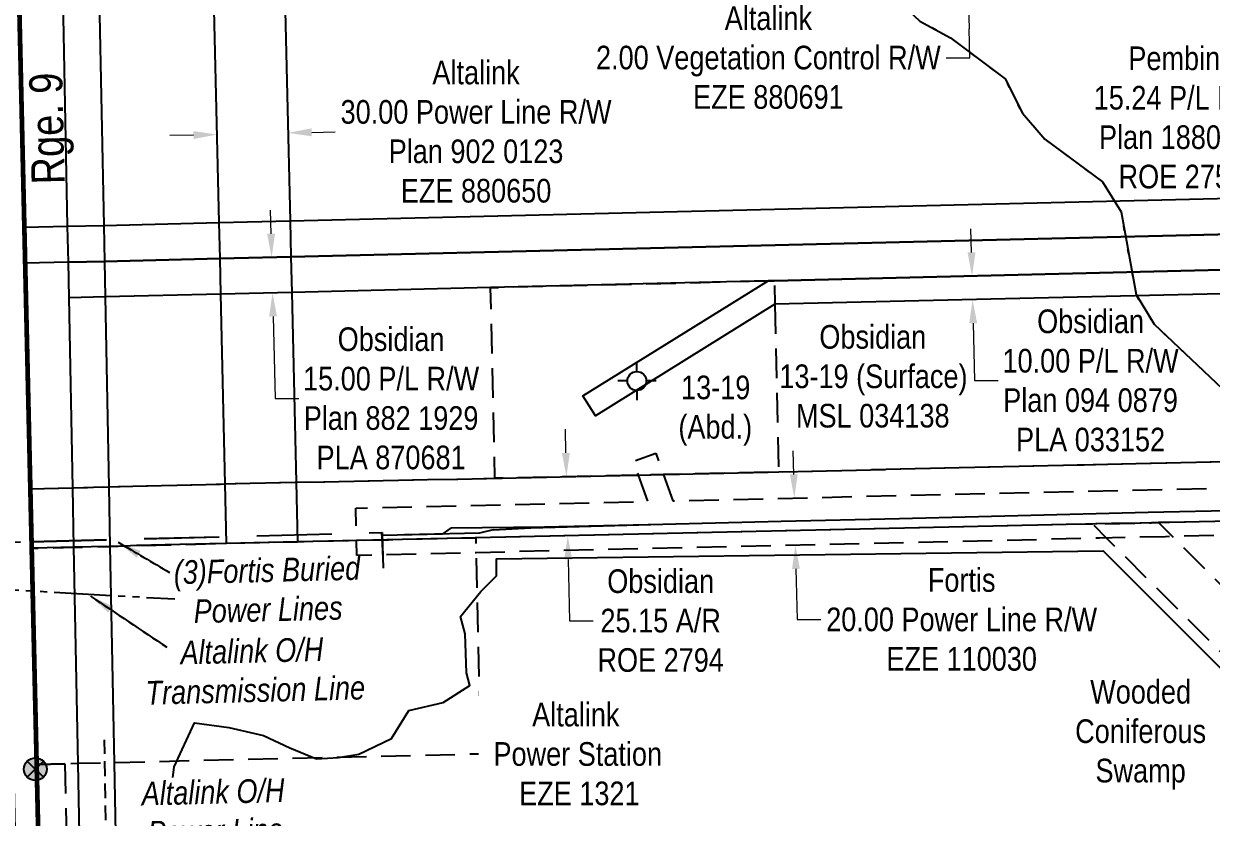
# Model space of a CAD drawing. Extents: x 610781 to 621788, y 5887608 to 5892675.
# Drawn here: x 612468 to 612971, y 5891404 to 5891740 of the extents above; entities that cross this region are included whole.
import ezdxf

# ---------------------------------------------------------------- set-up
doc = ezdxf.new("R2010")
doc.units = 0
doc.header["$LTSCALE"] = 5
doc.header["$PDSIZE"] = -1.5
for name, pattern in [('DASHDOT2', [12.7, 6.35, -3.175, 0, -3.175]), ('DASHED2', [9.525, 6.35, -3.175]), ('foc-ACCESSROAD', [3.75, 2.5, -1.25]), ('foc-FLOWLINE', [3.75, 2.5, -1.25]), ('foc-WHEELTRACKS', [2, 0.4, -1.6]), ('POWERLINE5', [7.8, 2.4, -0.6, 0.6, -0.6, 0.6, -0.6, 2.4]), ('UG_PIPE', [1.875, 1.25, -0.625])]:
    doc.linetypes.add(name, pattern=pattern)
doc.layers.get('Defpoints').update_dxf_attribs({"color": 9})
for name, color, linetype in [('AS-PIPE-UG', 44, 'UG_PIPE'), ('AS-POWER', 104, 'foc-POWER'), ('AS-POWER-ATCO-BURIED', 72, 'DASHED2'), ('AS-POWER-EXISTING', 72, 'POWERLINE5'), ('AS-POWER-EXISTING-PP', 72, 'Continuous'), ('AS-POWER-EXISTING-T', 72, 'Continuous'), ('AS-WILDLIFE', 131, 'DASHDOT2'), ('C-AR', 13, 'foc-ACCESSROAD'), ('C-RW', 13, 'Continuous'), ('C-WS', 13, 'foc-ACCESSROAD'), ('C-WS-S', 13, 'Continuous'), ('D-TXT', 6, 'Continuous'), ('F-AR', 190, 'foc-ACCESSROAD'), ('F-EZE', 190, 'foc-FLOWLINE'), ('F-RW', 190, 'Continuous'), ('F-VCE', 190, 'foc-FLOWLINE'), ('L-TITLEDB', 4, 'Continuous'), ('T-WATER-P3', 160, 'foc-WHEELTRACKS'), ('WETLAND', 143, 'Continuous')]:
    doc.layers.add(name, color=color, linetype=linetype)
for name, color, linetype, lineweight in [('C-AR-T', 13, 'Continuous', 9), ('C-RW-T', 13, 'Continuous', 9), ('C-WS-T', 13, 'Continuous', 9), ('F-EZE-T', 190, 'Continuous', 9)]:
    doc.layers.add(name, color=color, linetype=linetype, lineweight=lineweight)
doc.styles.add('175L', font='ARIALN.TTF', dxfattribs={"height": 20})
doc.styles.add('80CG', font='ARIALN.TTF', dxfattribs={"height": 10})
doc.styles.add('80L', font='ARIALN.TTF', dxfattribs={"height": 10})
doc.styles.add('foc-LtypeFont', font='ARIALN.TTF', dxfattribs={"height": 7.35})
doc.linetypes.add('foc-POWER', pattern='A,6,-1,["P",foc-LtypeFont,S=0.2,R=0,X=-0.625,Y=-0.75],-1.24,4', length=12.24)
doc.linetypes.add('foc-POWER-NOLINE', pattern='A,0,-4,["P",foc-LtypeFont,S=0.2,R=0,X=-0.625,Y=-0.75],-8.24', length=12.24)
doc.linetypes.add('foc-TOPO-flowdirection-NOLINE', pattern='A,0,[">",foc-LtypeFont,S=0.3,R=0,X=0,Y=-0.945],-20,[">",foc-LtypeFont,S=0.3,R=0,X=0,Y=-0.945],0', length=20)
doc.dimstyles.new('Compass 5 000', dxfattribs={"dimscale": 5, "dimtxt": 9, "dimasz": 2, "dimexe": 0.2, "dimexo": 0.0625, "dimgap": 0.5, "dimtad": 0, "dimtih": 1, "dimtoh": 1, "dimzin": 0, "dimdsep": 46, "dimtxsty": '80CG', "dimcen": 0.1, "dimse1": 1, "dimse2": 1, "dimclrd": 256, "dimclrt": 256, "dimaunit": 1, "dimadec": 4, "dimazin": 0, "dimtfac": 0.06, "dimtofl": 0, "dimtmove": 0, "dimatfit": 1, "dimfxl": 0.2, "dimtolj": 1, "dimtzin": 0, "dimlwd": -1, "dimarcsym": 0})

# ---------------------------------------------------------------- blocks, each defined once
blk = doc.blocks.new('*D53')
at = {"layer": 'C-RW-T', "transparency": 16777216}
for p, q in [((612869.26, 5891643.21), (612869.02, 5891653.21)), ((612869.97, 5891613.22), (612870.54, 5891588.98)), ((612870.54, 5891588.98), (612880.54, 5891588.98))]:
    blk.add_line(p, q, dxfattribs=at)
for points in [[(612870.93, 5891643.25), (612867.59, 5891643.17), (612869.5, 5891633.22)], [(612871.64, 5891613.26), (612868.3, 5891613.18), (612869.73, 5891623.22)]]:
    blk.add_solid(points, dxfattribs=at)
at = {"layer": 'Defpoints', "color": 0, "transparency": 16777216}
for p in [(612815.16, 5891631.93), (612815.4, 5891621.93), (612869.73, 5891623.22)]:
    blk.add_point(p, dxfattribs=at)
at = {"layer": 'C-RW-T', "transparency": 16777216, "insert": (612919.63, 5891588.98), "char_height": 10, "attachment_point": 5, "style": '80CG'}
blk.add_mtext('\\A1;Obsidian\\P10.00 P/L R/W\\PPlan 094 0879\\PPLA 033152', dxfattribs=at)
blk = doc.blocks.new('*D56')
at = {"layer": 'Defpoints', "color": 0, "transparency": 16777216}
for p in [(612580.18, 5891693.75), (612580.71, 5891670.52), (612550.73, 5891669.83)]:
    blk.add_point(p, dxfattribs=at)
at = {"layer": 'F-EZE-T', "transparency": 16777216}
for p, q in [((612540.2, 5891692.83), (612530.2, 5891692.59)), ((612590.17, 5891693.98), (612600.17, 5891694.22))]:
    blk.add_line(p, q, dxfattribs=at)
for points in [[(612590.13, 5891695.65), (612590.21, 5891692.32), (612580.18, 5891693.75)], [(612540.16, 5891694.49), (612540.24, 5891691.16), (612550.19, 5891693.06)]]:
    blk.add_solid(points, dxfattribs=at)
at = {"layer": 'F-EZE-T', "transparency": 16777216, "insert": (612659.7, 5891694.22), "char_height": 10, "attachment_point": 5, "style": '80CG'}
blk.add_mtext('\\A1;Altalink\\P30.00 Power Line R/W\\PPlan 902 0123\\PEZE 880650', dxfattribs=at)
blk = doc.blocks.new('*D57')
at = {"layer": 'Defpoints', "color": 0, "transparency": 16777216}
for p in [(612947.35, 5891761.68), (612867.74, 5891757.81), (612947.4, 5891759.79)]:
    blk.add_point(p, dxfattribs=at)
at = {"layer": 'F-EZE-T', "transparency": 16777216}
for p, q in [((612867.45, 5891769.7), (612867.2, 5891779.69)), ((612867.99, 5891747.82), (612868.24, 5891737.82)), ((612868.54, 5891725.53), (612868.24, 5891737.82)), ((612858.54, 5891725.53), (612868.54, 5891725.53))]:
    blk.add_line(p, q, dxfattribs=at)
for points in [[(612869.11, 5891769.74), (612865.78, 5891769.66), (612867.69, 5891759.7)], [(612869.65, 5891747.86), (612866.32, 5891747.78), (612867.74, 5891757.81)]]:
    blk.add_solid(points, dxfattribs=at)
at = {"layer": 'F-EZE-T', "transparency": 16777216, "insert": (612783.34, 5891725.53), "char_height": 10, "attachment_point": 5, "style": '80CG'}
blk.add_mtext('\\A1;Altalink\\P2.00 Vegetation Control R/W\\PEZE 880691', dxfattribs=at)
blk = doc.blocks.new('*D58')
at = {"layer": 'Defpoints', "color": 0, "transparency": 16777216}
for p in [(613008.11, 5891666.88), (613029.11, 5891667.39), (613029.47, 5891652.16)]:
    blk.add_point(p, dxfattribs=at)
at = {"layer": 'F-EZE-T', "transparency": 16777216}
for p, q in [((613007.3, 5891700.21), (612997.3, 5891700.21)), ((613007.87, 5891676.88), (613007.3, 5891700.21)), ((613008.72, 5891641.65), (613008.96, 5891631.66))]:
    blk.add_line(p, q, dxfattribs=at)
for points in [[(613009.53, 5891676.92), (613006.2, 5891676.84), (613008.11, 5891666.88)], [(613010.39, 5891641.69), (613007.05, 5891641.61), (613008.48, 5891651.65)]]:
    blk.add_solid(points, dxfattribs=at)
at = {"layer": 'F-EZE-T', "transparency": 16777216, "insert": (612958.21, 5891700.21), "char_height": 10, "attachment_point": 5, "style": '80CG'}
blk.add_mtext('\\A1;Pembina\\P15.24 P/L R/W\\PPlan 1880 KS\\PROE 2752', dxfattribs=at)
blk = doc.blocks.new('*D59')
at = {"layer": 'C-RW-T', "transparency": 16777216}
for p, q in [((612573, 5891651.09), (612572.76, 5891661.09)), ((612573.84, 5891616.11), (612574.68, 5891581.41)), ((612574.68, 5891581.41), (612584.68, 5891581.41))]:
    blk.add_line(p, q, dxfattribs=at)
for points in [[(612574.66, 5891651.13), (612571.33, 5891651.05), (612573.24, 5891641.1)], [(612575.51, 5891616.15), (612572.18, 5891616.07), (612573.6, 5891626.1)]]:
    blk.add_solid(points, dxfattribs=at)
at = {"layer": 'Defpoints', "color": 0, "transparency": 16777216}
for p in [(612593.63, 5891641.59), (612573.6, 5891626.1), (612593.99, 5891626.6)]:
    blk.add_point(p, dxfattribs=at)
at = {"layer": 'C-RW-T', "transparency": 16777216, "insert": (612623.77, 5891581.41), "char_height": 10, "attachment_point": 5, "style": '80CG'}
blk.add_mtext('\\A1;Obsidian\\P15.00 P/L R/W\\PPlan 882 1929\\PPLA 870681', dxfattribs=at)
blk = doc.blocks.new('*D61')
at = {"layer": 'C-AR-T', "transparency": 16777216}
for p, q in [((612697.69, 5891558.38), (612697.47, 5891568.38)), ((612698.69, 5891513.38), (612699.27, 5891487.41)), ((612699.27, 5891487.41), (612709.27, 5891487.41))]:
    blk.add_line(p, q, dxfattribs=at)
for points in [[(612699.35, 5891558.42), (612696.02, 5891558.34), (612697.91, 5891548.38)], [(612700.36, 5891513.41), (612697.02, 5891513.34), (612698.47, 5891523.37)]]:
    blk.add_solid(points, dxfattribs=at)
at = {"layer": 'Defpoints', "color": 0, "transparency": 16777216}
for p in [(612764.79, 5891549.87), (612765.35, 5891524.86), (612698.47, 5891523.37)]:
    blk.add_point(p, dxfattribs=at)
at = {"layer": 'C-AR-T', "transparency": 16777216, "insert": (612737.79, 5891487.41), "char_height": 10, "attachment_point": 5, "style": '80CG'}
blk.add_mtext('\\A1;Obsidian\\P25.15 A/R\\PROE 2794', dxfattribs=at)
blk = doc.blocks.new('*D62')
at = {"layer": 'Defpoints', "color": 0, "transparency": 16777216}
for p in [(612841.59, 5891540.43), (612842.05, 5891520.43), (612794.78, 5891519.34)]:
    blk.add_point(p, dxfattribs=at)
at = {"layer": 'F-EZE-T', "transparency": 16777216}
for p, q in [((612794.08, 5891549.33), (612793.85, 5891559.33)), ((612795.01, 5891509.34), (612795.51, 5891487.91)), ((612795.51, 5891487.91), (612805.51, 5891487.91))]:
    blk.add_line(p, q, dxfattribs=at)
for points in [[(612795.75, 5891549.37), (612792.42, 5891549.29), (612794.32, 5891539.33)], [(612796.68, 5891509.38), (612793.34, 5891509.3), (612794.78, 5891519.34)]]:
    blk.add_solid(points, dxfattribs=at)
at = {"layer": 'F-EZE-T', "transparency": 16777216, "insert": (612865.1, 5891487.91), "char_height": 10, "attachment_point": 5, "style": '80CG'}
blk.add_mtext('\\A1;Fortis\\P20.00 Power Line R/W\\PEZE 110030', dxfattribs=at)
blk = doc.blocks.new('POWERPOLE')
h = blk.add_hatch(color=255)
edge = h.paths.add_edge_path()
edge.add_arc((0, 0), 0.96, 0, 360)
at = {"linetype": 'Continuous'}
for p, q in [((0.68, -0.68), (-0.68, 0.68)), ((-0.68, -0.68), (0.68, 0.68))]:
    blk.add_line(p, q, dxfattribs=at)
blk.add_circle((0, 0), 0.96, dxfattribs=at)
blk = doc.blocks.new('GABD')
for p, q in [((0, 0.81), (0, 1.62)), ((-0.81, 0), (-1.62, 0)), ((1.62, 0), (0.81, 0)), ((0, -0.81), (0, -1.62))]:
    blk.add_line(p, q)
blk.add_circle((0, 0), 0.8)

msp = doc.modelspace()

# ---------------------------------------------------------------- linework, layer by layer
at = {"layer": 'AS-PIPE-UG', "flags": 128}
msp.add_lwpolyline([(612510.08, 5891196.962), (612507.019, 5891225.196), (612506.585, 5891251.97), (612505.682, 5891280.229), (612505.414, 5891303.622), (612504.324, 5891347.06), (612503.651, 5891374.677), (612502.519, 5891437.077)], dxfattribs=at)
at = {"layer": 'AS-POWER', "flags": 128}
for points in [[(612649.104, 5891526.7), (612688.622, 5891527.075), (612738.725, 5891528.29), (612788.748, 5891529.504), (612838.841, 5891530.719), (612888.923, 5891531.935), (612943.948, 5891533.27), (612983.938, 5891534.24), (613021.057, 5891535.141), (613051.755, 5891535.886), (613101.818, 5891537.1), (613154.902, 5891538.388), (613204.975, 5891539.603), (613260.079, 5891540.94), (613310.062, 5891542.153), (613365.116, 5891543.489), (613365.178, 5891543.49)], [(612666.959, 5891525.825), (612682.898, 5891526.77), (612698.207, 5891527.198), (612738.725, 5891528.29), (612788.748, 5891529.504), (612838.841, 5891530.719), (612888.923, 5891531.935), (612943.948, 5891533.27), (612983.938, 5891534.24), (613021.057, 5891535.141), (613054.974, 5891535.964)], [(612486.536, 5890941.555), (612482.721, 5891109.185), (612479.768, 5891232.814), (612477.745, 5891356.087), (612473.284, 5891424.644), (612472.619, 5891479.981)]]:
    msp.add_lwpolyline(points, dxfattribs=at)
at = {"layer": 'AS-POWER-ATCO-BURIED'}
for points in [[(612471.024, 5891549.89), (612471.688, 5891520.775), (612619.986, 5891524.722), (612620.104, 5891519.718)], [(612429.334, 5891524.332), (612435.248, 5891519.227), (612471.684, 5891520.956), (612619.987, 5891524.665), (612620.313, 5891512.217)], [(612472.619, 5891479.981), (612471.688, 5891520.775), (612619.677, 5891524.714), (612620.174, 5891517.218)], [(612649.104, 5891526.7), (612645.432, 5891524.067), (612620.014, 5891523.513), (612620.383, 5891509.717)], [(612666.959, 5891525.825), (612661.161, 5891524.41), (612620.014, 5891523.513), (612620.244, 5891514.718)]]:
    msp.add_lwpolyline(points, dxfattribs=at)
at = {"layer": 'AS-POWER-EXISTING', "flags": 128}
msp.add_lwpolyline([(612532.304, 5891496.495), (612437.265, 5891501.864), (611537.107, 5891481.97)], dxfattribs=at)
at = {"layer": 'C-AR', "flags": 128}
msp.add_lwpolyline([(613376.425, 5891033.983), (613365.427, 5891024.722), (613360.068, 5891020.208), (613350.809, 5891012.168), (613296.466, 5890964.986), (613278.413, 5890949.313), (613275.835, 5890947.075), (613131.719, 5890821.95), (613142.821, 5890822.206), (613145.686, 5890695.067), (613115.51, 5890694.386), (613081.788, 5890693.626), (613038.649, 5890692.655), (613018.548, 5890692.12), (613017.074, 5890755.688), (613015.601, 5890819.257), (613067.766, 5890820.467), (613066.131, 5890890.965), (613065.803, 5890905.112), (613064.543, 5890959.443), (613059.963, 5891156.963), (613059.613, 5891172.003), (613059.246, 5891187.831), (613058.897, 5891202.874), (613054.451, 5891394.498), (612926.415, 5891522.386), (612920.476, 5891528.319), (612945.363, 5891528.842), (612948.377, 5891528.908), (612954.256, 5891523.033), (613060.441, 5891416.97), (613071.763, 5891405.661), (613074.39, 5891403.037), (613076.934, 5891293.359), (613078.993, 5891204.674), (613079.342, 5891189.639), (613079.708, 5891173.872), (613080.056, 5891158.832), (613084.668, 5890959.924), (613085.467, 5890925.518), (613085.795, 5890911.37), (613087.892, 5890820.949), (613092.322, 5890821.036), (613097.895, 5890821.165), (613115.946, 5890821.584), (613269.236, 5890954.676), (613278.124, 5890962.392), (613280.68, 5890964.611), (613350.22, 5891024.988), (613353.469, 5891027.81), (613363.713, 5891036.436), (613376.14, 5891046.902)], dxfattribs=at)
at = {"layer": 'C-RW'}
for points in [[(613362.933, 5891645.195), (613263.105, 5891642.8), (613052.272, 5891637.686), (613032.399, 5891637.205), (612785.854, 5891631.24), (612783.204, 5891631.176), (612665.823, 5891628.334), (612581.735, 5891626.3), (612551.754, 5891625.573), (612502.802, 5891624.386), (612487.545, 5891624.015), (612487.254, 5891639.014), (612502.487, 5891639.381), (612551.41, 5891640.566), (612581.391, 5891641.293), (613032.026, 5891652.222), (613051.894, 5891652.703), (613262.774, 5891657.791), (613362.602, 5891660.187)], [(613363.154, 5891635.192), (613263.326, 5891632.797), (613126.583, 5891629.186), (613052.777, 5891627.502), (613032.651, 5891627.043), (612999.445, 5891626.286), (612786.106, 5891621.237), (612710.19, 5891574.054), (612704.911, 5891582.553), (612783.204, 5891631.176), (612785.854, 5891631.24), (613032.399, 5891637.205), (613052.272, 5891637.686), (613263.105, 5891642.8), (613362.933, 5891645.195)]]:
    msp.add_lwpolyline(points, dxfattribs=at)
at = {"layer": 'C-WS', "flags": 128}
for points in [[(612786.106, 5891621.237), (612787.726, 5891550.393), (612738.956, 5891549.288), (612728.442, 5891549.049), (612667.69, 5891547.672), (612665.823, 5891628.334), (612783.204, 5891631.176), (612785.854, 5891631.24), (612786.106, 5891621.237)], [(613128.058, 5891564.517), (613128.319, 5891553.071), (613128.456, 5891547.083), (613128.632, 5891539.36), (613128.778, 5891532.955), (613128.911, 5891527.091), (613129.483, 5891502.047), (613062.596, 5891500.521), (613056.459, 5891500.381), (613002.344, 5891499.147), (613001.72, 5891524.135), (613001.571, 5891530.11), (612948.377, 5891528.908), (612945.363, 5891528.842), (612920.476, 5891528.319), (612917.462, 5891528.256), (612659.538, 5891522.506), (612647.649, 5891522.241), (612622.625, 5891521.686), (612609.173, 5891521.387), (612584.165, 5891520.832), (612554.183, 5891520.135), (612504.835, 5891518.883), (612489.584, 5891518.494), (612471.728, 5891518.041), (612471.154, 5891543.199), (612489.099, 5891543.654), (612504.35, 5891544.041), (612553.573, 5891545.29), (612583.589, 5891545.982), (612667.69, 5891547.672), (612728.442, 5891549.049), (612738.956, 5891549.288), (612787.726, 5891550.393), (612916.917, 5891553.414), (612944.812, 5891554), (613000.996, 5891555.281), (612999.445, 5891626.286), (613032.651, 5891627.043), (613052.777, 5891627.502), (613126.583, 5891629.186), (613128.058, 5891564.517)]]:
    msp.add_lwpolyline(points, close=True, dxfattribs=at)
at = {"layer": 'F-AR', "flags": 128}
msp.add_lwpolyline([(613365.157, 5891544.448), (613265.324, 5891542.298), (613206.613, 5891541.036), (613128.632, 5891539.36), (613001.571, 5891530.11), (612948.377, 5891528.908), (612945.363, 5891528.842), (612920.476, 5891528.319), (612917.462, 5891528.256), (612659.538, 5891522.506), (612647.649, 5891522.241), (612622.625, 5891521.686), (612609.173, 5891521.387), (612584.165, 5891520.832), (612554.183, 5891520.135), (612504.835, 5891518.883), (612489.584, 5891518.494), (612471.728, 5891518.041), (612471.154, 5891543.199), (612489.099, 5891543.654), (612504.35, 5891544.041), (612553.573, 5891545.29), (612583.589, 5891545.982), (612667.69, 5891547.672), (612728.442, 5891549.049), (612738.956, 5891549.288), (612787.726, 5891550.393), (612916.917, 5891553.414), (612944.812, 5891554), (613000.996, 5891555.281), (613047.873, 5891558.688), (613057.849, 5891559.412), (613128.058, 5891564.517), (613264.768, 5891567.455), (613364.602, 5891569.6)], dxfattribs=at)
at = {"layer": 'F-EZE', "linetype": 'ByBlock', "flags": 128}
msp.add_lwpolyline([(612583.589, 5891545.982), (612584.165, 5891520.832), (612554.183, 5891520.135), (612553.573, 5891545.29), (612551.754, 5891625.573), (612551.41, 5891640.566), (612551.059, 5891655.794), (612548.83, 5891751.799), (612578.813, 5891752.541), (612578.857, 5891750.647), (612578.981, 5891745.254), (612581.039, 5891656.521), (612581.391, 5891641.293), (612581.735, 5891626.3), (612583.589, 5891545.982)], close=True, dxfattribs=at)
at = {"layer": 'F-EZE', "flags": 128}
msp.add_lwpolyline([(613365.419, 5891532.585), (613265.589, 5891530.271), (613206.875, 5891528.904), (613128.911, 5891527.091), (613001.72, 5891524.135), (612951.3, 5891522.965), (612923.408, 5891522.317), (612659.688, 5891516.204), (612609.321, 5891515.039), (612609.173, 5891521.387), (612608.856, 5891535.025), (612732.367, 5891537.892), (612728.442, 5891549.049), (612726.373, 5891554.931), (612735.803, 5891558.248), (612738.956, 5891549.288), (612742.878, 5891538.136), (613048.439, 5891545.228), (613047.873, 5891558.688), (613046.626, 5891588.377), (613056.614, 5891588.798), (613057.849, 5891559.412), (613058.435, 5891545.459), (613128.456, 5891547.083), (613265.148, 5891550.258), (613364.978, 5891552.575)], dxfattribs=at)
msp.add_lwpolyline([(612485.774, 5891426.857), (612473.814, 5891426.574), (612471.728, 5891518.041), (612489.584, 5891518.494), (612504.835, 5891518.883), (612554.183, 5891520.135), (612584.165, 5891520.832), (612609.173, 5891521.387), (612622.625, 5891521.686), (612647.649, 5891522.241), (612659.538, 5891522.506), (612659.688, 5891516.204), (612661.706, 5891431.024), (612506.598, 5891427.35), (612491.349, 5891426.989), (612485.774, 5891426.857)], close=True, dxfattribs=at)
at = {"layer": 'F-RW'}
for points in [[(612500.32, 5891750.531), (612502.189, 5891654.609), (612502.487, 5891639.381), (612502.802, 5891624.386), (612504.35, 5891544.041), (612504.835, 5891518.883), (612506.598, 5891427.35), (612510.635, 5891217.809), (612510.924, 5891202.803), (612512.195, 5891136.814), (612512.541, 5891118.85), (612512.583, 5891116.689), (612512.733, 5891108.846), (612513.026, 5891093.677), (612513.315, 5891078.672), (612515.863, 5890946.365)], [(612500.626, 5890946.003), (612498.074, 5891078.328), (612497.784, 5891093.334), (612497.341, 5891116.341), (612496.952, 5891136.466), (612495.68, 5891202.432), (612495.39, 5891217.438), (612491.349, 5891426.989), (612489.584, 5891518.494), (612489.099, 5891543.654), (612487.545, 5891624.015), (612487.254, 5891639.014), (612486.958, 5891654.242), (612485.09, 5891750.153)]]:
    msp.add_lwpolyline(points, dxfattribs=at)
msp.add_lwpolyline([(613262.774, 5891657.791), (613051.894, 5891652.703), (613032.026, 5891652.222), (612581.391, 5891641.293), (612551.41, 5891640.566), (612502.487, 5891639.381), (612487.254, 5891639.014), (612468.979, 5891638.575), (612468.629, 5891653.806), (612486.958, 5891654.242), (612502.189, 5891654.609), (612551.059, 5891655.794), (612581.039, 5891656.521), (613031.648, 5891667.455), (613051.693, 5891667.942), (613262.438, 5891673.023), (613262.774, 5891657.791)], close=True, dxfattribs=at)
at = {"layer": 'F-VCE'}
msp.add_lwpolyline([(612492.395, 5891138.484), (612480.392, 5891138.183), (612478.935, 5891202.024), (612478.592, 5891217.026), (612478.577, 5891217.66), (612473.814, 5891426.574), (612485.774, 5891426.857), (612490.438, 5891217.982), (612490.46, 5891217.317), (612490.939, 5891202.318), (612492.395, 5891138.484)], close=True, dxfattribs=at)
at = {"layer": 'L-TITLEDB'}
msp.add_lwpolyline([(612466.474, 5891748.526), (612468.678, 5891652.641), (612469.029, 5891637.41), (612471.204, 5891542.034), (612471.777, 5891516.876), (612473.863, 5891425.409), (612478.627, 5891216.495), (612478.641, 5891215.862), (612478.984, 5891200.859), (612480.441, 5891137.018), (612480.489, 5891134.925), (612480.871, 5891118.178), (612480.984, 5891113.182), (612481.472, 5891091.799), (612481.814, 5891076.794), (612484.832, 5890944.462), (612488.72, 5890776.682), (612489.068, 5890761.678), (612489.183, 5890756.7), (612498.398, 5890358.985)], dxfattribs=at)
at = {"layer": 'T-WATER-P3', "flags": 128}
msp.add_lwpolyline([(613372.793, 5891198.533), (613361.588, 5891201.126), (613347.325, 5891206.236), (613312.545, 5891232.188), (613299.84, 5891239.93), (613268.851, 5891270.039), (613260.003, 5891284.907), (613255.614, 5891302.991), (613254.69, 5891323.208), (613248.992, 5891337.77), (613240.79, 5891349.562), (613215.963, 5891365.591), (613206.126, 5891397.471), (613196.17, 5891414.871), (613166.567, 5891440.018), (613146.739, 5891462.36), (613134.623, 5891470.409), (613088.167, 5891484.78), (613045.984, 5891502.723), (613031.918, 5891510.205), (613000.496, 5891537.756), (612991.649, 5891549.003), (612988.381, 5891567.402), (612980.449, 5891580.742), (612946.52, 5891612.82), (612938.897, 5891625.393), (612932.571, 5891660.295), (612924.708, 5891673.041), (612900.322, 5891691.155), (612890.829, 5891702.036), (612883.529, 5891716.632), (612860.401, 5891733.993), (612847.352, 5891741.019), (612815.652, 5891771.058), (612803.7, 5891779.822), (612793.379, 5891790.57), (612770.585, 5891809.303), (612759.845, 5891820.164), (612753.784, 5891835.254), (612752.543, 5891853.094), (612749.596, 5891856.689)], dxfattribs=at)
at = {"layer": 'T-WATER-P3', "linetype": 'foc-TOPO-flowdirection-NOLINE', "flags": 128}
msp.add_lwpolyline([(612749.596, 5891856.689), (612752.543, 5891853.094), (612753.784, 5891835.254), (612759.845, 5891820.164), (612770.585, 5891809.303), (612793.379, 5891790.57), (612803.7, 5891779.822), (612815.652, 5891771.058), (612847.352, 5891741.019), (612860.401, 5891733.993), (612883.529, 5891716.632), (612890.829, 5891702.036), (612900.322, 5891691.155), (612924.708, 5891673.041), (612932.571, 5891660.295), (612938.897, 5891625.393), (612946.52, 5891612.82), (612980.449, 5891580.742), (612988.381, 5891567.402), (612991.649, 5891549.003), (613000.496, 5891537.756), (613031.918, 5891510.205), (613045.984, 5891502.723), (613088.167, 5891484.78), (613134.623, 5891470.409), (613146.739, 5891462.36), (613166.567, 5891440.018), (613196.17, 5891414.871), (613206.126, 5891397.471), (613215.963, 5891365.591), (613240.79, 5891349.562), (613248.992, 5891337.77), (613254.69, 5891323.208), (613255.614, 5891302.991), (613260.003, 5891284.907), (613268.851, 5891270.039), (613299.84, 5891239.93), (613312.545, 5891232.188), (613347.325, 5891206.236), (613361.588, 5891201.126), (613372.793, 5891198.533)], dxfattribs=at)
at = {"layer": 'WETLAND'}
msp.add_lwpolyline([(612534.018, 5891402.505), (612531.372, 5891412.427), (612531.372, 5891421.026), (612532.034, 5891425.656), (612540.633, 5891444.177), (612555.185, 5891442.193), (612569.737, 5891438.886), (612580.982, 5891433.594), (612592.227, 5891428.964), (612601.487, 5891429.625), (612610.086, 5891430.948), (612623.977, 5891437.563), (612631.253, 5891449.469), (612645.805, 5891452.776), (612657.05, 5891460.052), (612655.727, 5891465.344), (612655.065, 5891481.881), (612653.081, 5891489.157), (612661.68, 5891499.74), (612668.295, 5891506.355), (612668.295, 5891513.631), (612924.941, 5891516.938), (613048.634, 5891393.245)], dxfattribs=at)

# ---------------------------------------------------------------- block references
at = {"layer": 'AS-POWER-EXISTING-PP', "xscale": 4.998076300000039, "yscale": 4.998076300000039, "zscale": 4.998076300000039}
msp.add_blockref('POWERPOLE', (612473.284, 5891424.644), dxfattribs=at)
at = {"layer": 'C-WS-S', "color": 5, "xscale": 5.000000000000005, "yscale": 5.000000000000005, "zscale": 5.000000000000005}
msp.add_blockref('GABD', (612727.714, 5891588.817), dxfattribs=at)

# ---------------------------------------------------------------- texts
at = {"layer": 'AS-POWER', "insert": (612531.17, 5891512.831), "char_height": 9.99239, "attachment_point": 1, "rotation": 1.39909, "style": '175L'}
msp.add_mtext_dynamic_manual_height_columns('\\pi0.5339;{\\fArial Narrow|b0|i1|c0|p34;(3)Fortis Buried \\P\\pi8.5633;Power Lines}', width=79.53466, gutter_width=99.961, heights=[0], dxfattribs=at)
at = {"layer": 'AS-POWER-EXISTING-T', "insert": (612515.05, 5891478.444), "char_height": 9.99239, "attachment_point": 1, "rotation": 1.39909, "style": '175L'}
msp.add_mtext_dynamic_manual_height_columns('\\pi19.501;{\\fArial Narrow|b0|i1|c0|p34;Altalink O/H \\P\\pi4.3145;Transmission Line}', width=99.80785, gutter_width=99.961, heights=[0], dxfattribs=at)
at = {"layer": 'C-WS-T', "attachment_point": 1, "style": '80L'}
for s, width, gutter_width, insert, char_height in [('\\pi18.426;Obsidian\\P\\pi1.5089;13-19 (Surface)\\P\\pi8.5451;MSL 034138', 80.685, 50, (612786.478, 5891612.479), 10), ('\\pi1.5228;13-19\\P\\pi0.39432;(Abd.)', 30.58606, 49.981, (612744.899, 5891591.097), 9.99611)]:
    msp.add_mtext_dynamic_manual_height_columns(s, width=width, gutter_width=gutter_width, heights=[0], dxfattribs=dict(at, insert=insert, char_height=char_height))
at = {"layer": 'WETLAND', "insert": (612914.62, 5891462.381), "char_height": 10, "attachment_point": 1, "style": '80L'}
msp.add_mtext_dynamic_manual_height_columns('\\pi4.8514;Wooded \\P\\pi-1.5163;Coniferous \\P\\pi7.0854;Swamp', width=51.37401, gutter_width=50, heights=[0], dxfattribs=at)

# ---------------------------------------------------------------- dimensions: what is measured, and where the dimension line sits
at = {"layer": 'C-AR-T'}
dim = msp.add_linear_dim(base=(612698.468, 5891523.374), p1=(612764.789, 5891549.873), p2=(612765.346, 5891524.865), angle=271.27713, text='Obsidian\\P25.15 A/R\\PROE 2794', dimstyle='Compass 5 000', dxfattribs=at)
dim.commit()
dim.dimension.update_dxf_attribs({"geometry": '*D61', "text_midpoint": (612737.793, 5891487.413), "dimtype": 161})
at = {"layer": 'C-RW-T'}
for base, p1, p2, angle, text, picture, middle in [((612573.603, 5891626.103), (612593.626, 5891641.589), (612593.989, 5891626.596), 271.38599, 'Obsidian\\P15.00 P/L R/W\\PPlan 882 1929\\PPLA 870681', '*D59', (612623.77, 5891581.413)), ((612869.733, 5891623.216), (612815.16, 5891631.93), (612815.397, 5891621.93), 271.35582, 'Obsidian\\P10.00 P/L R/W\\PPlan 094 0879\\PPLA 033152', '*D53', (612919.629, 5891588.984))]:
    dim = msp.add_linear_dim(base=base, p1=p1, p2=p2, angle=angle, text=text, dimstyle='Compass 5 000', dxfattribs=at)
    dim.commit()
    dim.dimension.update_dxf_attribs({"geometry": picture, "text_midpoint": middle, "dimtype": 161})
at = {"layer": 'F-EZE-T'}
dim = msp.add_linear_dim(base=(612867.74, 5891757.813), p1=(612947.354, 5891761.677), p2=(612947.401, 5891759.79), angle=271.4212, text='Altalink\\P2.00 Vegetation Control R/W\\PEZE 880691', dimstyle='Compass 5 000', override={"dimtmove": 1}, dxfattribs=at)
dim.commit()
dim.dimension.update_dxf_attribs({"geometry": '*D57', "text_midpoint": (612846.425, 5891725.527), "dimtype": 161})
for base, p1, p2, angle, text, picture, middle in [((612580.175, 5891693.752), (612550.733, 5891669.829), (612580.714, 5891670.525), 1.32811, 'Altalink\\P30.00 Power Line R/W\\PPlan 902 0123\\PEZE 880650', '*D56', (612659.696, 5891694.216)), ((613008.109, 5891666.884), (613029.475, 5891652.16), (613029.105, 5891667.393), 91.38998, 'Pembina\\P15.24 P/L R/W\\PPlan 1880 KS\\PROE 2752', '*D58', (612958.214, 5891700.207)), ((612794.779, 5891519.335), (612841.587, 5891540.427), (612842.05, 5891520.431), 271.32787, 'Fortis\\P20.00 Power Line R/W\\PEZE 110030', '*D62', (612865.102, 5891487.915))]:
    dim = msp.add_linear_dim(base=base, p1=p1, p2=p2, angle=angle, text=text, dimstyle='Compass 5 000', dxfattribs=at)
    dim.commit()
    dim.dimension.update_dxf_attribs({"geometry": picture, "text_midpoint": middle, "dimtype": 161})

# ---------------------------------------------------------------- leaders
at = {"layer": 'AS-POWER', "path_type": 1}
msp.add_leader([(612508.345, 5891520.587), (612530.028, 5891507.813)], dimstyle='Compass 5 000', override={"dimgap": 0.5, "dimtad": 0}, dxfattribs=at)
at = {"layer": 'AS-POWER-EXISTING', "path_type": 1}
msp.add_leader([(612496.67, 5891497.8), (612528.953, 5891476.17)], dimstyle='Compass 5 000', override={"dimgap": 0.5, "dimtad": 0}, dxfattribs=at)

# ---------------------------------------------------------------- next in the draw order: texts
at = {"layer": 'AS-POWER', "insert": (612518.083, 5891419.259), "char_height": 9.99239, "attachment_point": 1, "rotation": 1.39909, "style": '175L', "bg_fill": 3, "box_fill_scale": 1.15, "bg_fill_color": 256, "bg_fill_true_color": 256, "bg_fill_transparency": 0}
msp.add_mtext_dynamic_manual_height_columns('\\pi0.049962;{\\fArial Narrow|b0|i1|c0|p34;Altalink O/H \\P\\pi2.2413;Power Line}', width=60.90628, gutter_width=99.961, heights=[0], dxfattribs=at)
at = {"layer": 'D-TXT', "color": 3, "insert": (612471.729, 5891671.814), "char_height": 14.0017, "attachment_point": 1, "rotation": 91.35257, "style": '80L', "bg_fill": 3, "box_fill_scale": 1, "bg_fill_color": 256, "bg_fill_transparency": 0}
msp.add_mtext_dynamic_manual_height_columns('Rge. 9', width=46.08204, gutter_width=47.506, heights=[22.619], dxfattribs=at)

# ---------------------------------------------------------------- next in the draw order: linework, layer by layer
at = {"layer": 'AS-POWER', "linetype": 'foc-POWER-NOLINE', "flags": 128}
msp.add_lwpolyline([(612471.024, 5891549.89), (612470.735, 5891561.61), (612470.161, 5891586.768), (612467.986, 5891682.145), (612467.635, 5891697.376), (612465.43, 5891793.33), (612464.963, 5891813.112), (612445.169, 5892674.189)], dxfattribs=at)
at = {"layer": 'AS-WILDLIFE', "const_width": 1.999, "flags": 128}
msp.add_lwpolyline([(613395.656, 5890162.75), (613295.963, 5890160.364), (612516.459, 5890141.705), (612503.468, 5890141.394), (612498.65, 5890349.746), (612498.41, 5890360.134), (612484.873, 5890945.507), (612484.871, 5890945.596), (612468.987, 5891638.508), (612466.439, 5891749.656), (612456.054, 5891749.398), (612474.533, 5890945.261), (612493.01, 5890141.144), (612472.906, 5890140.663), (611668.056, 5890121.255), (611566.883, 5890118.811)], dxfattribs=at)

# ---------------------------------------------------------------- next in the draw order: texts
at = {"layer": 'F-EZE-T', "insert": (612665.873, 5891452.737), "char_height": 10, "attachment_point": 1, "style": '80L', "bg_fill": 2}
msp.add_mtext_dynamic_manual_height_columns('\\pi17.564;Altalink\\P\\pi1.1925;Power Station\\P\\pi12.049;EZE 1321', width=72.01663, gutter_width=50, heights=[0], dxfattribs=at)

doc.saveas('drawing.dxf')
